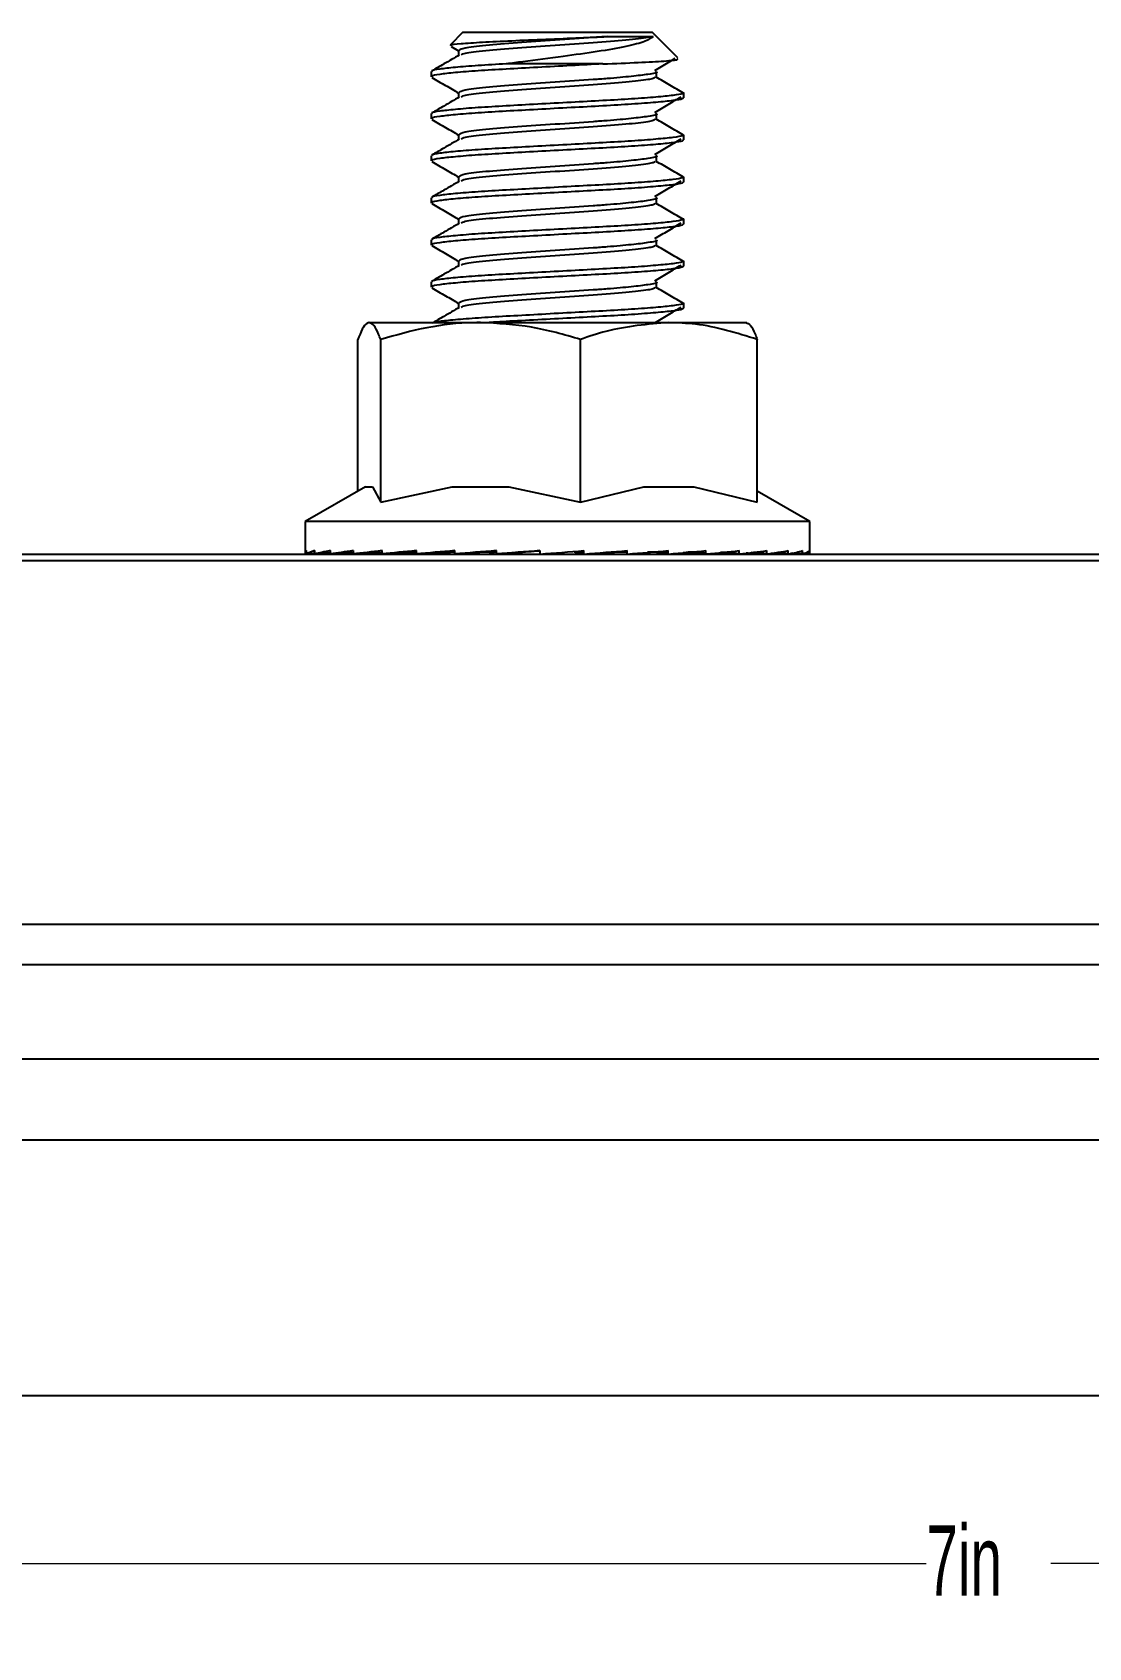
# Model space of a CAD drawing. Header units: inches. Extents: x 0.2 to 16.8, y 0.2 to 10.8.
# Drawn here: x 3.465 to 5.034, y 2.12 to 4.52 of the extents above; entities that cross this region are included whole.
import ezdxf

# ---------------------------------------------------------------- set-up
doc = ezdxf.new("R2010")
doc.units = ezdxf.units.IN
doc.header["$MEASUREMENT"] = 0
doc.styles.add('SLDTEXTSTYLE0', font='TXT', dxfattribs={"width": 0.605})
doc.dimstyles.new('SLDDIMSTYLE0', dxfattribs={"dimtxt": 0.101115, "dimasz": 0.1, "dimexe": 0, "dimexo": 0.0625, "dimgap": 0.025279, "dimtad": 0, "dimtih": 1, "dimtoh": 1, "dimdec": 0, "dimrnd": 1e-09, "dimzin": 12, "dimdsep": 46, "dimtxsty": 'SLDTEXTSTYLE0', "dimsah": 1, "dimcen": 0.09, "dimadec": 0, "dimazin": 3, "dimtfac": 1, "dimtdec": 3, "dimtofl": 0, "dimtmove": 0, "dimatfit": 3, "dimfxl": 1, "dimfrac": 2, "dimtolj": 1, "dimtzin": 12, "dimarcsym": 0})

# ---------------------------------------------------------------- blocks, each defined once
blk = doc.blocks.new('_D')
at = {"color": 7, "linetype": 'Continuous', "lineweight": 18}
for p, q in [((1.3703, 2.4448), (1.3703, 2.1201)), ((8.3703, 2.4448), (8.3703, 2.1201)), ((1.3703, 2.2451), (4.7931, 2.2451)), ((8.3703, 2.2451), (4.9783, 2.2451))]:
    blk.add_line(p, q, dxfattribs=at)
for points in [[(1.3703, 2.2451), (1.4703, 2.2201), (1.4703, 2.2701)], [(8.3703, 2.2451), (8.2703, 2.2701), (8.2703, 2.2201)]]:
    blk.add_solid(points, dxfattribs=at)
at = {"color": 7, "linetype": 'Continuous', "lineweight": 18, "insert": (4.7931, 2.3017), "char_height": 0.10417, "attachment_point": 1, "style": 'SLDTEXTSTYLE0'}
blk.add_mtext('7in', dxfattribs=at)

msp = doc.modelspace()

# ---------------------------------------------------------------- linework, layer by layer
at = {"color": 7, "linetype": 'Continuous', "lineweight": 25}
for p, q in [((4.1047, 4.5198), (4.0861, 4.5012)), ((4.1047, 4.5198), (4.386, 4.5198)), ((4.424, 4.4818), (4.386, 4.5198)), ((4.0871, 4.4987), (4.0984, 4.4921)), ((4.0984, 4.4927), (4.0984, 4.4855)), ((4.3127, 4.4729), (4.1692, 4.4729)), ((4.0578, 4.4615), (4.0578, 4.4537)), ((4.3923, 4.4537), (4.3923, 4.4615)), ((4.0984, 4.4302), (4.0984, 4.423)), ((4.4328, 4.4224), (4.4328, 4.4302)), ((4.0578, 4.399), (4.0578, 4.3912)), ((4.3923, 4.3912), (4.3923, 4.399)), ((4.0984, 4.3677), (4.0984, 4.3605)), ((4.4328, 4.3599), (4.4328, 4.3677)), ((4.0578, 4.3365), (4.0578, 4.3287)), ((4.3923, 4.3287), (4.3923, 4.3365)), ((4.0984, 4.3052), (4.0984, 4.298)), ((4.4328, 4.2974), (4.4328, 4.3052)), ((4.0578, 4.274), (4.0578, 4.2662)), ((4.3923, 4.2662), (4.3923, 4.274)), ((4.0984, 4.2427), (4.0984, 4.2355)), ((4.4328, 4.2349), (4.4328, 4.2427)), ((4.0578, 4.2115), (4.0578, 4.2037)), ((4.3923, 4.2037), (4.3923, 4.2115)), ((4.0984, 4.1802), (4.0984, 4.173)), ((4.4328, 4.1724), (4.4328, 4.1802)), ((4.0578, 4.149), (4.0578, 4.1412)), ((4.3923, 4.1412), (4.3923, 4.149)), ((4.0984, 4.1177), (4.0984, 4.1105)), ((4.4328, 4.1099), (4.4328, 4.1177)), ((3.9641, 4.0886), (3.9625, 4.0877)), ((3.9641, 4.0886), (3.9656, 4.0886)), ((3.9656, 4.0886), (4.131, 4.0886)), ((4.131, 4.0886), (4.4107, 4.0886)), ((4.4107, 4.0886), (4.5265, 4.0886)), ((3.9486, 3.8381), (3.9486, 4.0635)), ((3.9826, 3.8219), (3.9826, 4.0635)), ((4.2794, 3.8219), (4.2794, 4.0635)), ((4.5421, 3.8219), (4.5421, 4.0635)), ((3.9603, 3.8448), (3.8703, 3.7929)), ((3.9603, 3.8448), (3.9705, 3.8448)), ((3.9705, 3.8448), (3.9826, 3.8219)), ((3.9826, 3.8219), (4.0889, 3.8448)), ((4.0889, 3.8448), (4.1731, 3.8448)), ((4.1731, 3.8448), (4.2794, 3.8219)), ((4.2794, 3.8219), (4.3734, 3.8448)), ((4.3734, 3.8448), (4.448, 3.8448)), ((4.448, 3.8448), (4.5421, 3.8219)), ((4.6203, 3.7929), (4.5421, 3.8381)), ((3.8703, 3.7929), (3.8703, 3.7468)), ((3.8724, 3.7929), (3.8703, 3.7929)), ((4.6203, 3.7929), (3.8724, 3.7929)), ((4.6203, 3.7468), (4.6203, 3.7929)), ((2.1303, 3.7448), (7.6103, 3.7448)), ((3.8724, 3.7448), (3.8724, 3.7498)), ((3.8849, 3.7448), (3.8849, 3.7498)), ((3.9083, 3.7448), (3.9083, 3.7498)), ((3.942, 3.7448), (3.942, 3.7498)), ((3.9849, 3.7448), (3.9849, 3.7498)), ((3.9953, 3.7454), (3.9953, 3.7448)), ((4.0357, 3.7448), (4.0357, 3.7498)), ((4.0929, 3.7448), (4.0929, 3.7498)), ((4.1437, 3.7465), (4.1437, 3.7474)), ((4.1547, 3.7448), (4.1547, 3.7498)), ((4.1849, 3.7465), (4.1849, 3.7469)), ((4.2193, 3.7448), (4.2193, 3.7498)), ((4.2715, 3.7465), (4.2715, 3.7488)), ((4.2846, 3.7448), (4.2846, 3.7498)), ((4.3143, 3.7465), (4.3143, 3.7471)), ((4.3488, 3.7448), (4.3488, 3.7498)), ((4.3923, 3.7465), (4.3923, 3.7474)), ((4.4098, 3.7448), (4.4098, 3.7498)), ((4.4526, 3.7465), (4.4526, 3.7471)), ((4.4658, 3.7448), (4.4658, 3.7498)), ((4.4879, 3.7465), (4.4879, 3.7469)), ((4.4947, 3.7465), (4.4947, 3.7467)), ((4.4953, 3.7448), (4.4953, 3.7468)), ((4.5058, 3.7448), (4.5058, 3.7463)), ((4.5151, 3.7448), (4.5151, 3.7498)), ((4.5487, 3.7448), (4.5487, 3.7458)), ((4.5563, 3.7448), (4.5563, 3.7498)), ((4.5824, 3.7448), (4.5824, 3.7454)), ((4.588, 3.7448), (4.588, 3.7498)), ((4.6058, 3.7448), (4.6058, 3.7451)), ((4.6092, 3.7448), (4.6092, 3.7498)), ((4.6183, 3.7448), (4.6183, 3.7449)), ((4.6194, 3.7448), (4.6194, 3.7498)), ((7.6103, 3.7348), (2.1303, 3.7348)), ((2.1877, 3.1948), (7.553, 3.1948)), ((7.553, 3.1345), (2.1877, 3.1345)), ((1.8112, 2.9948), (7.9295, 2.9948)), ((8.2322, 2.8742), (1.5085, 2.8742)), ((1.4953, 2.4948), (8.2454, 2.4948))]:
    msp.add_line(p, q, dxfattribs=at)
for centre, major_axis, ratio, start_param, end_param in [((4.2453, 3.7498), (0.375, 0.003), 0.076357, 3.036083, 3.210616), ((4.2453, 3.7498), (0.375, 0.008), 0.073772, 2.860597, 3.03513), ((3.9261, 3.7396), (0.1021, 0.0022), 0.073772, 1.985052, 2.12343), ((4.2453, 3.7498), (0.375, -0.002), 0.076595, 3.365628, 3.386178), ((3.9616, 3.7396), (0.1021, -0.0005), 0.076595, 2.422045, 2.474478), ((4.2453, 3.7498), (0.375, 0.0127), 0.068928, 2.685303, 2.859835), ((3.9227, 3.7396), (0.1021, 0.0035), 0.068928, 1.709915, 1.948136), ((4.2453, 3.7498), (0.375, -0.007), 0.07448, 3.534581, 3.561689), ((3.9926, 3.7396), (0.1021, -0.0019), 0.07448, 2.544483, 2.64999), ((4.2453, 3.7498), (0.375, 0.017), 0.061985, 2.510293, 2.684826), ((3.9291, 3.7396), (0.1021, 0.0046), 0.061985, 1.441379, 1.773126), ((4.2453, 3.7498), (0.375, -0.0118), 0.070082, 3.702245, 3.737031), ((4.0313, 3.7396), (0.1021, -0.0032), 0.070082, 2.639315, 2.825331), ((4.2453, 3.7498), (0.375, 0.0208), 0.053166, 2.335623, 2.510156), ((3.9451, 3.7396), (0.1021, 0.0057), 0.053166, 1.167563, 1.598456), ((4.2453, 3.7498), (0.375, -0.0162), 0.063546, 3.870933, 3.912104), ((4.0766, 3.7396), (0.1021, -0.0044), 0.063546, 2.688907, 3.000404), ((4.2453, 3.7498), (0.375, 0.0239), 0.042752, 2.161309, 2.335842), ((3.9703, 3.7396), (0.1021, 0.0065), 0.042752, 0.874742, 1.424142), ((4.2453, 3.7498), (0.375, 0.0263), 0.031066, 1.987321, 2.161854), ((4.0038, 3.7396), (0.1021, 0.0072), 0.031066, 0.538831, 1.250154), ((3.9703, 3.7396), (0.1021, 0.0065), 0.042752, 0.105949, 0.157882), ((4.2453, 3.7498), (0.25, 0.0159), 0.042752, 2.317535, 2.335842), ((4.2453, 3.7498), (0.375, 0.0279), 0.01846, 1.813594, 1.988127), ((4.0446, 3.7396), (0.1021, 0.0076), 0.01846, 6.04142, 7.359612), ((4.2453, 3.7498), (0.25, 0.0186), 0.01846, 1.940511, 1.988127), ((4.2453, 3.7498), (0.375, 0.0287), 0.005312, 1.64003, 1.814563), ((4.0915, 3.7396), (0.1021, 0.0078), 0.005312, 5.867856, 7.186048), ((4.2453, 3.7498), (0.25, 0.0191), 0.005312, 1.674957, 1.814563), ((4.2453, 3.7498), (0.375, 0.0286), 0.007993, 4.642138, 4.816671), ((4.1978, 3.7396), (0.1021, 0.0075), 0.021062, 0.552649, 0.762433), ((4.2453, 3.7498), (0.375, 0.0277), 0.021062, 4.815726, 4.990259), ((4.254, 3.7396), (0.1021, 0.0071), 0.033512, 0.377356, 0.936206), ((4.2453, 3.7498), (0.375, 0.0259), 0.033512, 4.989499, 5.164032), ((4.3099, 3.7396), (0.1021, 0.0064), 0.044969, 0.20234, 0.826083), ((4.3638, 3.7396), (0.1021, 0.0055), 0.055086, 1.098154, 1.284641), ((4.2453, 3.7498), (0.375, 0.0233), 0.044969, 5.163548, 5.338081), ((4.4141, 3.7396), (0.1021, 0.0044), 0.063546, 1.201006, 1.394743), ((4.3638, 3.7396), (0.1021, 0.0055), 0.055086, 6.249633, 7.019307), ((4.4593, 3.7396), (0.1021, 0.0032), 0.070082, 1.575203, 1.634455), ((4.2453, 3.7498), (0.375, 0.0201), 0.055086, 5.337933, 5.512466), ((4.4981, 3.7396), (0.1021, 0.0019), 0.07448, 1.604201, 1.67243), ((4.5291, 3.7396), (0.1021, 0.0005), 0.076595, 1.907173, 1.985307), ((4.4141, 3.7396), (0.1021, 0.0044), 0.063546, 0.141189, 0.731429), ((4.5515, 3.7396), (0.1021, -0.0008), 0.076357, 2.057584, 2.16087), ((4.5204, 3.7396), (0.1021, -0.0065), 0.042752, 1.717451, 1.821897), ((4.2453, 3.7498), (0.375, 0.0162), 0.063546, 5.512674, 5.687207), ((4.5456, 3.7396), (0.1021, -0.0057), 0.053166, 1.543136, 1.770306), ((4.4593, 3.7396), (0.1021, 0.0032), 0.070082, 0.316262, 0.766191), ((4.2453, 3.7498), (0.375, 0.0118), 0.070082, 5.687747, 5.86228), ((4.5616, 3.7396), (0.1021, -0.0046), 0.061985, 1.368467, 1.555984), ((4.4981, 3.7396), (0.1021, 0.0019), 0.07448, 0.491603, 0.820866), ((4.2453, 3.7498), (0.375, 0.007), 0.07448, 5.863088, 6.037621), ((4.568, 3.7396), (0.1021, -0.0035), 0.068928, 1.193457, 1.335932), ((4.5291, 3.7396), (0.1021, 0.0005), 0.076595, 0.667115, 0.88437), ((4.2453, 3.7498), (0.375, 0.002), 0.076595, 6.0386, 6.213133), ((4.5646, 3.7396), (0.1021, -0.0022), 0.073772, 1.018163, 1.103536), ((4.5515, 3.7396), (0.1021, -0.0008), 0.076357, 0.842677, 0.948576), ((4.2453, 3.7498), (0.375, -0.003), 0.076357, 6.214162, 6.283803)]:
    msp.add_ellipse(centre, major_axis=major_axis, ratio=ratio, start_param=start_param, end_param=end_param, dxfattribs=at)
for points, knots in [([(4.087, 4.5004), (4.0867, 4.5005), (4.085, 4.5015), (4.1001, 4.503), (4.1313, 4.5052), (4.1762, 4.5074), (4.2271, 4.5095), (4.2774, 4.5116), (4.3058, 4.5129), (4.319, 4.5135)], [0, 0, 0, 0, 0.042527, 0.21047, 0.377654, 0.540411, 0.703292, 0.861525, 1, 1, 1, 1]), ([(4.319, 4.5135), (4.3121, 4.513), (4.2882, 4.5113), (4.2414, 4.5081), (4.1841, 4.5042), (4.1364, 4.5003), (4.1042, 4.4965), (4.1008, 4.494), (4.0991, 4.4927)], [0, 0, 0, 0, 0.075743, 0.263014, 0.450286, 0.637558, 0.82483, 1, 1, 1, 1]), ([(4.3873, 4.5135), (4.385, 4.513), (4.3768, 4.5113), (4.349, 4.5081), (4.2995, 4.5042), (4.2415, 4.5003), (4.184, 4.4964), (4.1366, 4.4925), (4.1066, 4.489), (4.1033, 4.4869), (4.102, 4.4861)], [0, 0, 0, 0, 0.057404, 0.199333, 0.341262, 0.483191, 0.62512, 0.767049, 0.908979, 1, 1, 1, 1]), ([(4.3873, 4.5135), (4.3841, 4.5111), (4.3774, 4.5062), (4.3481, 4.4984), (4.3057, 4.4911), (4.2521, 4.4837), (4.2047, 4.4774), (4.1773, 4.474), (4.1692, 4.4729)], [0, 0, 0, 0, 0.164614, 0.338276, 0.523111, 0.708144, 0.913929, 1, 1, 1, 1]), ([(4.319, 4.5135), (4.3234, 4.5135), (4.3418, 4.5135), (4.3628, 4.5135), (4.3796, 4.5135), (4.3847, 4.5135), (4.3873, 4.5135)], [0, 0, 0, 0, 0.1359729, 0.5646161, 0.7791203, 1, 1, 1, 1]), ([(4.3127, 4.4729), (4.297, 4.4721), (4.2655, 4.4704), (4.2157, 4.4677), (4.1683, 4.4651), (4.1261, 4.4626), (4.0918, 4.4599), (4.0689, 4.4573), (4.0577, 4.4553), (4.059, 4.454), (4.0594, 4.4537)], [0, 0, 0, 0, 0.1343135, 0.2709721, 0.4052856, 0.5395993, 0.6762579, 0.8105714, 0.944885, 1, 1, 1, 1]), ([(4.1692, 4.4729), (4.1548, 4.4721), (4.1259, 4.4704), (4.0919, 4.4677), (4.0688, 4.4651), (4.0577, 4.4631), (4.059, 4.4619), (4.0594, 4.4615)], [0, 0, 0, 0, 0.225846, 0.455634, 0.68148, 0.907325, 1, 1, 1, 1]), ([(4.0994, 4.4861), (4.0918, 4.4817), (4.0782, 4.4738), (4.0646, 4.4659), (4.0587, 4.4625)], [0, 0, 0, 0, 0.562538, 1, 1, 1, 1]), ([(4.3127, 4.4729), (4.3311, 4.4736), (4.3679, 4.475), (4.4058, 4.4772), (4.4257, 4.479), (4.4235, 4.4801), (4.4227, 4.4805)], [0, 0, 0, 0, 0.282047, 0.564095, 0.846247, 1, 1, 1, 1]), ([(4.3898, 4.4633), (4.3964, 4.4673), (4.4065, 4.4733), (4.4166, 4.4792), (4.4201, 4.4813)], [0, 0, 0, 0, 0.654464, 1, 1, 1, 1]), ([(4.0584, 4.4529), (4.0652, 4.4489), (4.0786, 4.4412), (4.0919, 4.4334), (4.0984, 4.4296)], [0, 0, 0, 0, 0.510031, 1, 1, 1, 1]), ([(4.3916, 4.4615), (4.3918, 4.4614), (4.3955, 4.46), (4.3827, 4.4576), (4.3568, 4.4543), (4.3262, 4.4515), (4.2881, 4.4488), (4.2415, 4.4456), (4.1841, 4.4417), (4.1364, 4.4378), (4.1042, 4.434), (4.1008, 4.4315), (4.0991, 4.4302)], [0, 0, 0, 0, 0.008072, 0.13298, 0.232365, 0.333011, 0.383531, 0.508439, 0.633347, 0.758255, 0.883164, 1, 1, 1, 1]), ([(4.3903, 4.4531), (4.3899, 4.4524), (4.3891, 4.4512), (4.376, 4.4488), (4.3493, 4.4456), (4.2994, 4.4417), (4.2416, 4.4378), (4.184, 4.4339), (4.1366, 4.43), (4.1066, 4.4265), (4.1033, 4.4244), (4.102, 4.4236)], [0, 0, 0, 0, 0.067928, 0.121432, 0.25372, 0.386009, 0.518297, 0.650585, 0.782873, 0.915161, 1, 1, 1, 1]), ([(4.4324, 4.4295), (4.4257, 4.4334), (4.4122, 4.4413), (4.3987, 4.4492), (4.392, 4.4531)], [0, 0, 0, 0, 0.500053, 1, 1, 1, 1]), ([(4.4313, 4.4302), (4.4314, 4.4297), (4.4319, 4.4283), (4.4183, 4.4261), (4.3929, 4.4235), (4.3569, 4.4208), (4.3134, 4.4183), (4.2653, 4.4157), (4.2158, 4.413), (4.1683, 4.4104), (4.1261, 4.4079), (4.0918, 4.4052), (4.0689, 4.4026), (4.0577, 4.4006), (4.059, 4.3994), (4.0594, 4.399)], [0, 0, 0, 0, 0.0503, 0.133151, 0.216002, 0.3003, 0.383151, 0.466002, 0.5503, 0.633151, 0.716002, 0.8003, 0.883151, 0.966002, 1, 1, 1, 1]), ([(4.4313, 4.4224), (4.4314, 4.4219), (4.4319, 4.4205), (4.4183, 4.4183), (4.3929, 4.4157), (4.3569, 4.413), (4.3134, 4.4104), (4.2653, 4.4079), (4.2158, 4.4052), (4.1683, 4.4026), (4.1261, 4.4001), (4.0918, 4.3974), (4.0689, 4.3948), (4.0577, 4.3928), (4.059, 4.3915), (4.0594, 4.3912)], [0, 0, 0, 0, 0.0503, 0.133151, 0.216002, 0.3003, 0.383151, 0.466002, 0.5503, 0.633151, 0.716002, 0.8003, 0.883151, 0.966002, 1, 1, 1, 1]), ([(4.0994, 4.4236), (4.0918, 4.4192), (4.0782, 4.4113), (4.0646, 4.4034), (4.0587, 4.4)], [0, 0, 0, 0, 0.562539, 1, 1, 1, 1]), ([(4.3898, 4.4008), (4.3964, 4.4048), (4.4095, 4.4125), (4.4225, 4.4203), (4.429, 4.4241)], [0, 0, 0, 0, 0.505023, 1, 1, 1, 1]), ([(4.3916, 4.399), (4.3918, 4.3989), (4.3955, 4.3975), (4.3827, 4.3951), (4.3568, 4.3918), (4.3262, 4.389), (4.2881, 4.3863), (4.2415, 4.3831), (4.1841, 4.3792), (4.1364, 4.3753), (4.1042, 4.3715), (4.1008, 4.369), (4.0991, 4.3677)], [0, 0, 0, 0, 0.008072, 0.13298, 0.232365, 0.333011, 0.383531, 0.508439, 0.633347, 0.758255, 0.883164, 1, 1, 1, 1]), ([(4.0584, 4.3904), (4.0652, 4.3864), (4.0786, 4.3787), (4.0919, 4.3709), (4.0984, 4.3671)], [0, 0, 0, 0, 0.510033, 1, 1, 1, 1]), ([(4.4313, 4.3677), (4.4314, 4.3672), (4.4319, 4.3658), (4.4183, 4.3636), (4.3929, 4.361), (4.3569, 4.3583), (4.3134, 4.3558), (4.2653, 4.3532), (4.2158, 4.3505), (4.1683, 4.3479), (4.1261, 4.3454), (4.0918, 4.3427), (4.0689, 4.3401), (4.0577, 4.3381), (4.059, 4.3369), (4.0594, 4.3365)], [0, 0, 0, 0, 0.0503, 0.1331512, 0.2160024, 0.3003, 0.3831512, 0.4660023, 0.5503, 0.6331511, 0.7160024, 0.8003, 0.8831512, 0.9660024, 1, 1, 1, 1]), ([(4.3903, 4.3906), (4.3899, 4.3899), (4.3891, 4.3887), (4.376, 4.3863), (4.3493, 4.3831), (4.2994, 4.3792), (4.2416, 4.3753), (4.184, 4.3714), (4.1366, 4.3675), (4.1066, 4.364), (4.1033, 4.3619), (4.102, 4.3611)], [0, 0, 0, 0, 0.067928, 0.121432, 0.25372, 0.386009, 0.518297, 0.650585, 0.782873, 0.915161, 1, 1, 1, 1]), ([(4.4324, 4.367), (4.4257, 4.3709), (4.4122, 4.3788), (4.3987, 4.3867), (4.392, 4.3906)], [0, 0, 0, 0, 0.500053, 1, 1, 1, 1]), ([(4.4313, 4.3599), (4.4314, 4.3594), (4.4319, 4.358), (4.4183, 4.3558), (4.3929, 4.3532), (4.3569, 4.3505), (4.3134, 4.3479), (4.2653, 4.3454), (4.2158, 4.3427), (4.1683, 4.3401), (4.1261, 4.3376), (4.0918, 4.3349), (4.0689, 4.3323), (4.0577, 4.3303), (4.059, 4.329), (4.0594, 4.3287)], [0, 0, 0, 0, 0.0503, 0.133151, 0.216002, 0.3003, 0.383151, 0.466002, 0.5503, 0.633151, 0.716002, 0.8003, 0.883151, 0.966002, 1, 1, 1, 1]), ([(4.0994, 4.3611), (4.0918, 4.3567), (4.0782, 4.3488), (4.0646, 4.3409), (4.0587, 4.3375)], [0, 0, 0, 0, 0.562538, 1, 1, 1, 1]), ([(4.3898, 4.3383), (4.3964, 4.3423), (4.4095, 4.35), (4.4225, 4.3578), (4.429, 4.3616)], [0, 0, 0, 0, 0.505023, 1, 1, 1, 1]), ([(4.0584, 4.3279), (4.0652, 4.3239), (4.0786, 4.3162), (4.0919, 4.3084), (4.0984, 4.3046)], [0, 0, 0, 0, 0.510033, 1, 1, 1, 1]), ([(4.3916, 4.3365), (4.3918, 4.3364), (4.3955, 4.335), (4.3827, 4.3326), (4.3568, 4.3293), (4.3262, 4.3265), (4.2881, 4.3238), (4.2415, 4.3206), (4.1841, 4.3167), (4.1364, 4.3128), (4.1042, 4.309), (4.1008, 4.3065), (4.0991, 4.3052)], [0, 0, 0, 0, 0.008072, 0.13298, 0.232365, 0.333011, 0.383531, 0.508439, 0.633347, 0.758255, 0.883164, 1, 1, 1, 1]), ([(4.3903, 4.3281), (4.3899, 4.3274), (4.3891, 4.3262), (4.376, 4.3238), (4.3493, 4.3206), (4.2994, 4.3167), (4.2416, 4.3128), (4.184, 4.3089), (4.1366, 4.305), (4.1066, 4.3015), (4.1033, 4.2994), (4.102, 4.2986)], [0, 0, 0, 0, 0.067928, 0.121432, 0.25372, 0.386009, 0.518297, 0.650585, 0.782873, 0.915161, 1, 1, 1, 1]), ([(4.4324, 4.3045), (4.4257, 4.3084), (4.4122, 4.3163), (4.3987, 4.3242), (4.392, 4.3281)], [0, 0, 0, 0, 0.500052, 1, 1, 1, 1]), ([(4.4313, 4.3052), (4.4314, 4.3047), (4.4319, 4.3033), (4.4183, 4.3011), (4.3929, 4.2985), (4.3569, 4.2958), (4.3134, 4.2933), (4.2653, 4.2907), (4.2158, 4.288), (4.1683, 4.2854), (4.1261, 4.2829), (4.0918, 4.2802), (4.0689, 4.2776), (4.0577, 4.2756), (4.059, 4.2744), (4.0594, 4.274)], [0, 0, 0, 0, 0.0503, 0.133151, 0.216002, 0.3003, 0.383151, 0.466002, 0.5503, 0.633151, 0.716002, 0.8003, 0.883151, 0.966002, 1, 1, 1, 1]), ([(4.4313, 4.2974), (4.4314, 4.2969), (4.4319, 4.2955), (4.4183, 4.2933), (4.3929, 4.2907), (4.3569, 4.288), (4.3134, 4.2854), (4.2653, 4.2829), (4.2158, 4.2802), (4.1683, 4.2776), (4.1261, 4.2751), (4.0918, 4.2724), (4.0689, 4.2698), (4.0577, 4.2678), (4.059, 4.2665), (4.0594, 4.2662)], [0, 0, 0, 0, 0.0503, 0.1331512, 0.2160024, 0.3003, 0.3831512, 0.4660023, 0.5503, 0.6331511, 0.7160024, 0.8003, 0.8831512, 0.9660024, 1, 1, 1, 1]), ([(4.0994, 4.2986), (4.0918, 4.2942), (4.0782, 4.2863), (4.0646, 4.2784), (4.0587, 4.275)], [0, 0, 0, 0, 0.562538, 1, 1, 1, 1]), ([(4.3898, 4.2758), (4.3964, 4.2798), (4.4095, 4.2875), (4.4225, 4.2953), (4.429, 4.2991)], [0, 0, 0, 0, 0.505023, 1, 1, 1, 1]), ([(4.3916, 4.274), (4.3918, 4.2739), (4.3955, 4.2725), (4.3827, 4.2701), (4.3568, 4.2668), (4.3262, 4.264), (4.2881, 4.2613), (4.2415, 4.2581), (4.1841, 4.2542), (4.1364, 4.2503), (4.1042, 4.2465), (4.1008, 4.244), (4.0991, 4.2427)], [0, 0, 0, 0, 0.008072, 0.13298, 0.232365, 0.333011, 0.383531, 0.508439, 0.633347, 0.758255, 0.883163, 1, 1, 1, 1]), ([(4.0584, 4.2654), (4.0652, 4.2614), (4.0786, 4.2537), (4.0919, 4.2459), (4.0984, 4.2421)], [0, 0, 0, 0, 0.510032, 1, 1, 1, 1]), ([(4.3903, 4.2656), (4.3899, 4.2649), (4.3891, 4.2637), (4.376, 4.2613), (4.3493, 4.2581), (4.2994, 4.2542), (4.2416, 4.2503), (4.184, 4.2464), (4.1366, 4.2425), (4.1066, 4.239), (4.1033, 4.2369), (4.102, 4.2361)], [0, 0, 0, 0, 0.067928, 0.121432, 0.25372, 0.386009, 0.518297, 0.650585, 0.782873, 0.915161, 1, 1, 1, 1]), ([(4.4324, 4.242), (4.4257, 4.2459), (4.4122, 4.2538), (4.3987, 4.2617), (4.392, 4.2656)], [0, 0, 0, 0, 0.500052, 1, 1, 1, 1]), ([(4.4313, 4.2427), (4.4314, 4.2422), (4.4319, 4.2408), (4.4183, 4.2386), (4.3929, 4.236), (4.3569, 4.2333), (4.3134, 4.2308), (4.2653, 4.2282), (4.2158, 4.2255), (4.1683, 4.2229), (4.1261, 4.2204), (4.0918, 4.2177), (4.0689, 4.2151), (4.0577, 4.2131), (4.059, 4.2119), (4.0594, 4.2115)], [0, 0, 0, 0, 0.0503, 0.133151, 0.216002, 0.3003, 0.383151, 0.466002, 0.5503, 0.633151, 0.716002, 0.8003, 0.883151, 0.966002, 1, 1, 1, 1]), ([(4.4313, 4.2349), (4.4314, 4.2344), (4.4319, 4.233), (4.4183, 4.2308), (4.3929, 4.2282), (4.3569, 4.2255), (4.3134, 4.2229), (4.2653, 4.2204), (4.2158, 4.2177), (4.1683, 4.2151), (4.1261, 4.2126), (4.0918, 4.2099), (4.0689, 4.2073), (4.0577, 4.2053), (4.059, 4.204), (4.0594, 4.2037)], [0, 0, 0, 0, 0.0503, 0.133151, 0.216002, 0.3003, 0.383151, 0.466002, 0.5503, 0.633151, 0.716002, 0.8003, 0.883151, 0.966002, 1, 1, 1, 1]), ([(4.0994, 4.2361), (4.0918, 4.2317), (4.0782, 4.2238), (4.0646, 4.2159), (4.0587, 4.2125)], [0, 0, 0, 0, 0.562538, 1, 1, 1, 1]), ([(4.3898, 4.2133), (4.3964, 4.2173), (4.4095, 4.225), (4.4225, 4.2328), (4.429, 4.2366)], [0, 0, 0, 0, 0.505023, 1, 1, 1, 1]), ([(4.0584, 4.2029), (4.0652, 4.1989), (4.0786, 4.1912), (4.0919, 4.1834), (4.0984, 4.1796)], [0, 0, 0, 0, 0.510033, 1, 1, 1, 1]), ([(4.3916, 4.2115), (4.3918, 4.2114), (4.3955, 4.21), (4.3827, 4.2076), (4.3568, 4.2043), (4.3262, 4.2015), (4.2881, 4.1988), (4.2415, 4.1956), (4.1841, 4.1917), (4.1364, 4.1878), (4.1042, 4.184), (4.1008, 4.1815), (4.0991, 4.1802)], [0, 0, 0, 0, 0.008072, 0.13298, 0.232365, 0.333011, 0.383531, 0.508439, 0.633347, 0.758255, 0.883164, 1, 1, 1, 1]), ([(4.3903, 4.2031), (4.3899, 4.2024), (4.3891, 4.2012), (4.376, 4.1988), (4.3493, 4.1956), (4.2994, 4.1917), (4.2416, 4.1878), (4.184, 4.1839), (4.1366, 4.18), (4.1066, 4.1765), (4.1033, 4.1744), (4.102, 4.1736)], [0, 0, 0, 0, 0.067928, 0.121432, 0.25372, 0.386009, 0.518297, 0.650585, 0.782873, 0.915161, 1, 1, 1, 1]), ([(4.4324, 4.1795), (4.4257, 4.1834), (4.4122, 4.1913), (4.3987, 4.1992), (4.392, 4.2031)], [0, 0, 0, 0, 0.500053, 1, 1, 1, 1]), ([(4.4313, 4.1802), (4.4314, 4.1797), (4.4319, 4.1783), (4.4183, 4.1761), (4.3929, 4.1735), (4.3569, 4.1708), (4.3134, 4.1683), (4.2653, 4.1657), (4.2158, 4.163), (4.1683, 4.1604), (4.1261, 4.1579), (4.0918, 4.1552), (4.0689, 4.1526), (4.0577, 4.1506), (4.059, 4.1494), (4.0594, 4.149)], [0, 0, 0, 0, 0.0503, 0.1331512, 0.2160024, 0.3003, 0.3831512, 0.4660023, 0.5503, 0.6331511, 0.7160024, 0.8003, 0.8831512, 0.9660024, 1, 1, 1, 1]), ([(4.4313, 4.1724), (4.4314, 4.1719), (4.4319, 4.1705), (4.4183, 4.1683), (4.3929, 4.1657), (4.3569, 4.163), (4.3134, 4.1604), (4.2653, 4.1579), (4.2158, 4.1552), (4.1683, 4.1526), (4.1261, 4.1501), (4.0918, 4.1474), (4.0689, 4.1448), (4.0577, 4.1428), (4.059, 4.1415), (4.0594, 4.1412)], [0, 0, 0, 0, 0.0503, 0.133151, 0.216002, 0.3003, 0.383151, 0.466002, 0.5503, 0.633151, 0.716002, 0.8003, 0.883151, 0.966002, 1, 1, 1, 1]), ([(4.0994, 4.1736), (4.0918, 4.1692), (4.0782, 4.1613), (4.0646, 4.1534), (4.0587, 4.15)], [0, 0, 0, 0, 0.562538, 1, 1, 1, 1]), ([(4.3898, 4.1508), (4.3964, 4.1548), (4.4095, 4.1625), (4.4225, 4.1703), (4.429, 4.1741)], [0, 0, 0, 0, 0.505023, 1, 1, 1, 1]), ([(4.0584, 4.1404), (4.0652, 4.1364), (4.0786, 4.1287), (4.0919, 4.1209), (4.0984, 4.1171)], [0, 0, 0, 0, 0.510033, 1, 1, 1, 1]), ([(4.3916, 4.149), (4.3918, 4.1489), (4.3955, 4.1475), (4.3827, 4.1451), (4.3568, 4.1418), (4.3262, 4.139), (4.2881, 4.1363), (4.2415, 4.1331), (4.1841, 4.1292), (4.1364, 4.1253), (4.1042, 4.1215), (4.1008, 4.119), (4.0991, 4.1177)], [0, 0, 0, 0, 0.008072, 0.13298, 0.232365, 0.333011, 0.383531, 0.508439, 0.633347, 0.758255, 0.883164, 1, 1, 1, 1]), ([(4.3903, 4.1406), (4.3899, 4.1399), (4.3891, 4.1387), (4.376, 4.1363), (4.3493, 4.1331), (4.2994, 4.1292), (4.2416, 4.1253), (4.184, 4.1214), (4.1366, 4.1175), (4.1066, 4.114), (4.1033, 4.1119), (4.102, 4.1111)], [0, 0, 0, 0, 0.067928, 0.1214322, 0.2537204, 0.3860086, 0.5182968, 0.6505851, 0.7828733, 0.9151614, 1, 1, 1, 1]), ([(4.4324, 4.117), (4.4257, 4.1209), (4.4122, 4.1288), (4.3987, 4.1367), (4.392, 4.1406)], [0, 0, 0, 0, 0.500053, 1, 1, 1, 1]), ([(4.0994, 4.1111), (4.0918, 4.1067), (4.0782, 4.0988), (4.0646, 4.0909), (4.0587, 4.0875)], [0, 0, 0, 0, 0.562538, 1, 1, 1, 1]), ([(4.4313, 4.1177), (4.4314, 4.1172), (4.4319, 4.1158), (4.4183, 4.1136), (4.3929, 4.111), (4.3569, 4.1083), (4.3134, 4.1058), (4.2653, 4.1032), (4.2158, 4.1005), (4.1684, 4.0979), (4.126, 4.0954), (4.0923, 4.0927), (4.0704, 4.0905), (4.0653, 4.0891), (4.0634, 4.0886)], [0, 0, 0, 0, 0.053869, 0.142599, 0.231328, 0.321607, 0.410337, 0.499067, 0.589345, 0.678075, 0.766805, 0.857084, 0.945813, 1, 1, 1, 1]), ([(4.4313, 4.1099), (4.4314, 4.1094), (4.4319, 4.108), (4.4183, 4.1058), (4.3929, 4.1032), (4.3569, 4.1005), (4.3134, 4.0979), (4.2652, 4.0954), (4.216, 4.0927), (4.1739, 4.0905), (4.1521, 4.0891), (4.1438, 4.0886)], [0, 0, 0, 0, 0.073565, 0.194737, 0.315909, 0.439197, 0.560369, 0.681541, 0.804829, 0.926001, 1, 1, 1, 1]), ([(4.3898, 4.0883), (4.3964, 4.0923), (4.4095, 4.1), (4.4225, 4.1078), (4.429, 4.1116)], [0, 0, 0, 0, 0.505023, 1, 1, 1, 1]), ([(3.9656, 4.0886), (3.9644, 4.0883), (3.9609, 4.0875), (3.9552, 4.08), (3.9508, 4.069), (3.9486, 4.0635)], [0, 0, 0, 0, 0.216656, 0.605998, 1, 1, 1, 1]), ([(3.9826, 4.0635), (3.9816, 4.0662), (3.9783, 4.0749), (3.9726, 4.0858), (3.968, 4.0877), (3.9656, 4.0886)], [0, 0, 0, 0, 0.191624, 0.593048, 1, 1, 1, 1]), ([(4.131, 4.0886), (4.1274, 4.0885), (4.1008, 4.0883), (4.0506, 4.0828), (4.0054, 4.0699), (3.9826, 4.0635)], [0, 0, 0, 0, 0.071316, 0.531417, 1, 1, 1, 1]), ([(4.2794, 4.0635), (4.2553, 4.0705), (4.2066, 4.0846), (4.1564, 4.0873), (4.131, 4.0886)], [0, 0, 0, 0, 0.495458, 1, 1, 1, 1]), ([(4.4107, 4.0886), (4.3793, 4.086), (4.3348, 4.0824), (4.2919, 4.0678), (4.2794, 4.0635)], [0, 0, 0, 0, 0.706309, 1, 1, 1, 1]), ([(4.5421, 4.0635), (4.5117, 4.073), (4.4684, 4.0866), (4.4239, 4.0881), (4.4107, 4.0886)], [0, 0, 0, 0, 0.702503, 1, 1, 1, 1]), ([(4.5251, 4.0886), (4.5274, 4.0877), (4.532, 4.0859), (4.5377, 4.075), (4.541, 4.0662), (4.5421, 4.0635)], [0, 0, 0, 0, 0.401036, 0.808376, 1, 1, 1, 1])]:
    msp.add_open_spline(points, degree=3, knots=knots, dxfattribs=at)

# ---------------------------------------------------------------- dimensions: what is measured, and where the dimension line sits
at = {"color": 7, "linetype": 'Continuous', "lineweight": 18}
dim = msp.add_linear_dim(base=(8.3703, 2.2451), p1=(1.3703, 2.4948), p2=(8.3703, 2.4948), dimstyle='SLDDIMSTYLE0', dxfattribs=at)
dim.commit()
dim.dimension.update_dxf_attribs({"geometry": '_D', "text_midpoint": (4.8857, 2.2451), "dimtype": 160})

doc.saveas('drawing.dxf')
